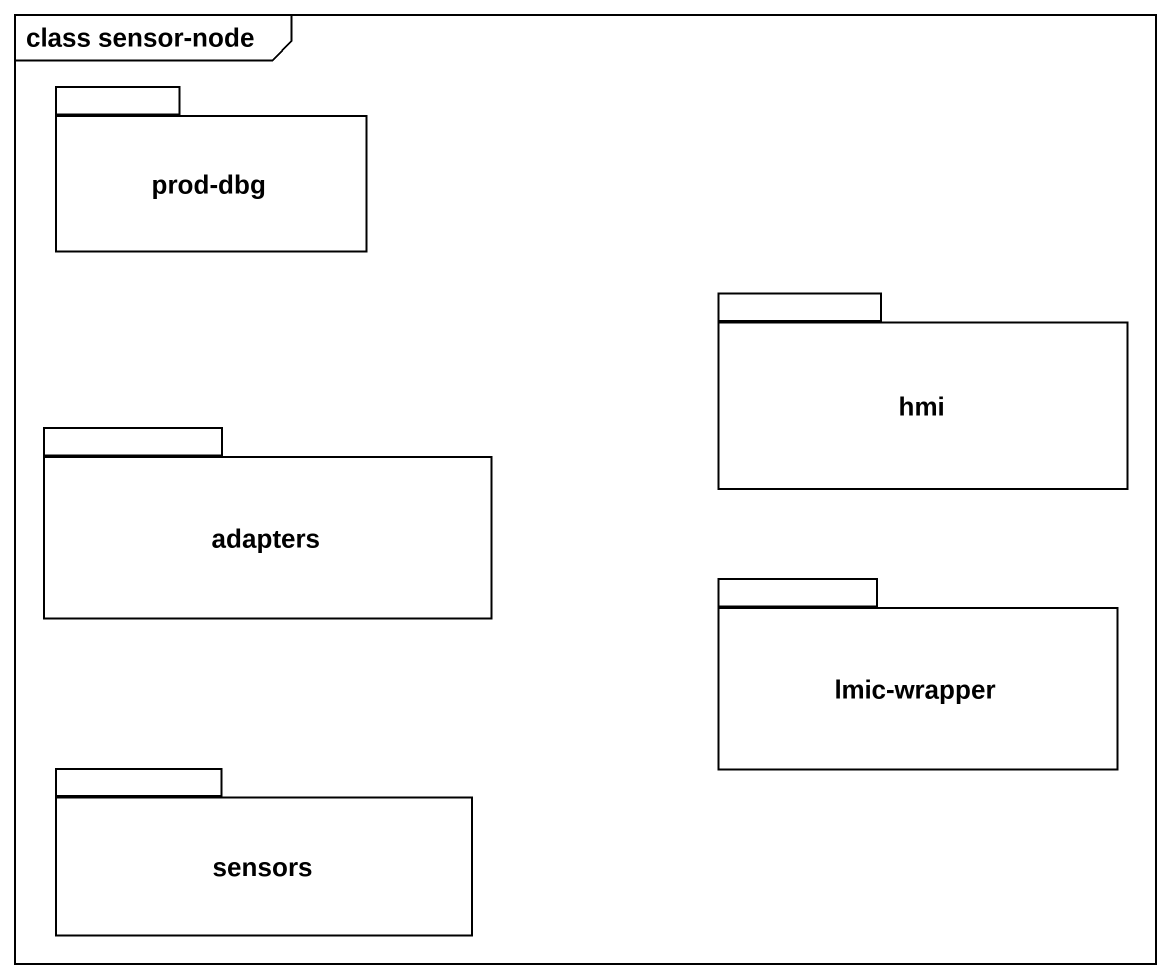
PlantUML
@startuml
mainframe class sensor-node
package "prod-dbg" as prod_dbg {
}
package hmi {
}
package adapters {
}
package "lmic-wrapper" as lmic_wrapper {
}
package sensors {
}
@enduml
